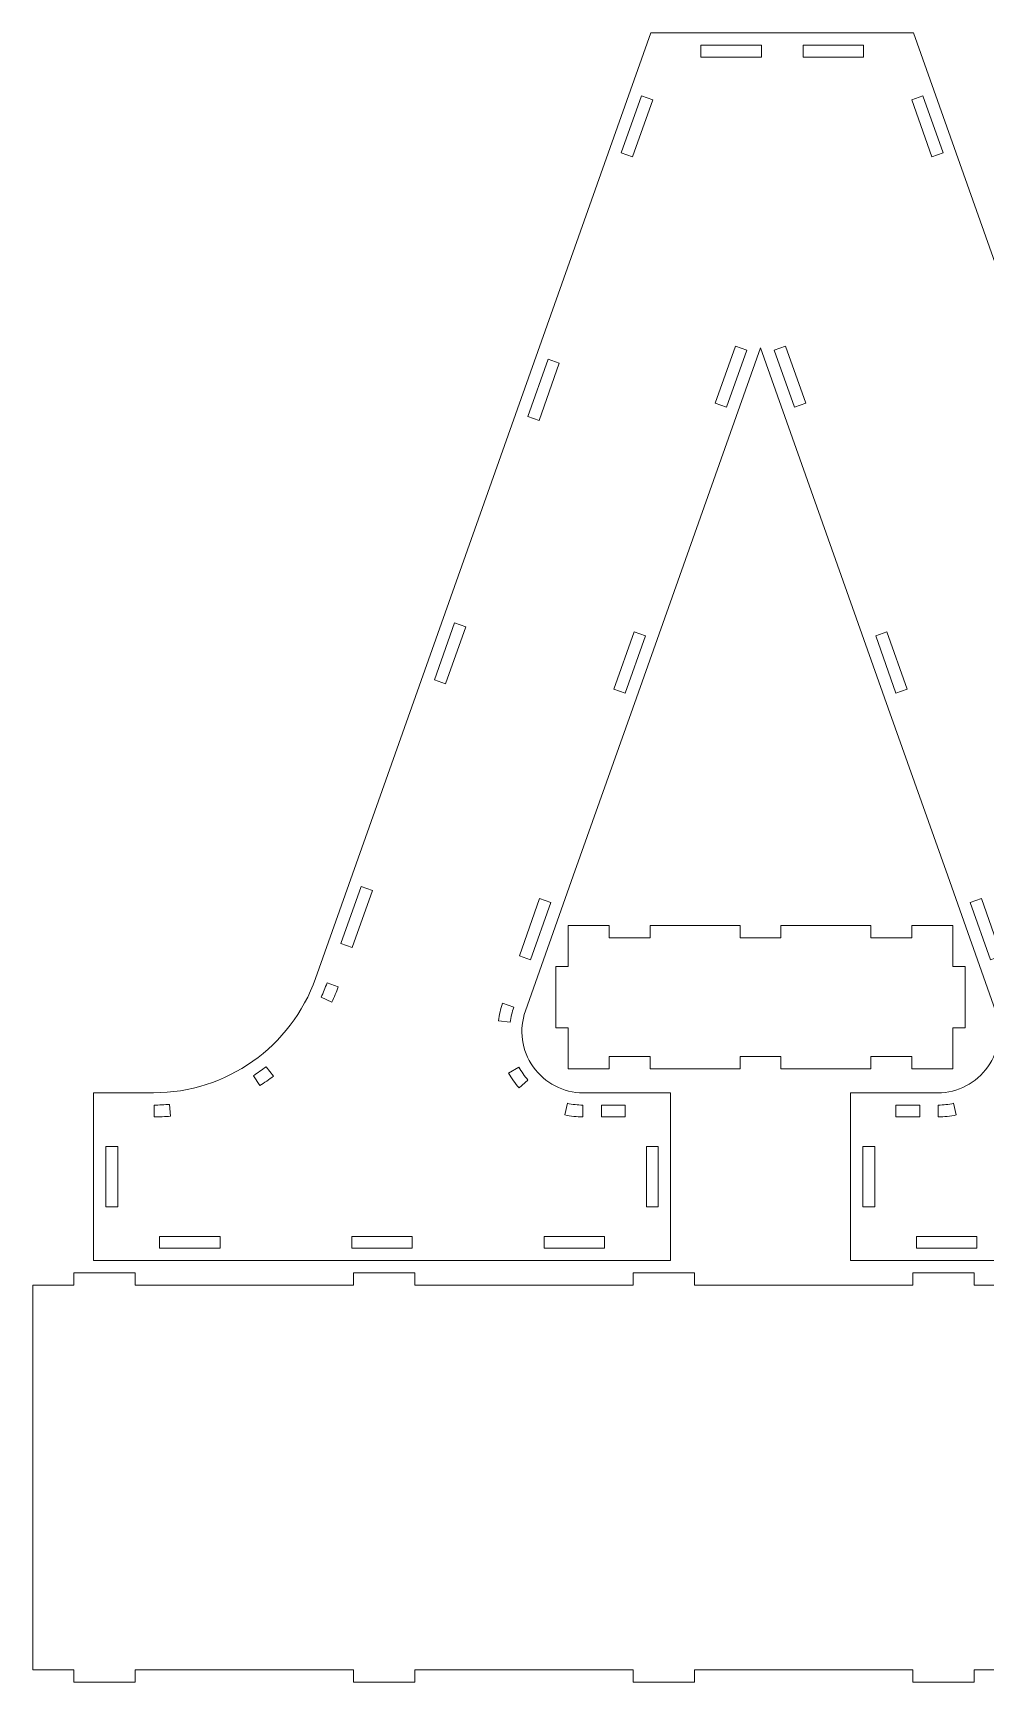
# Model space of a CAD drawing. Header units: millimetres. Extents: x -424 to 424, y -517 to 517.
# Drawn here: x -423.7 to -191, y -516.9 to -113.9 of the extents above; entities that cross this region are included whole.
import ezdxf

# ---------------------------------------------------------------- set-up
doc = ezdxf.new("R2010")
doc.units = ezdxf.units.MM
doc.header["$MEASUREMENT"] = 0
doc.layers.add('Camada 1', color=7, linetype='Continuous')

msp = doc.modelspace()

# ---------------------------------------------------------------- linework, layer by layer
at = {"layer": 'Camada 1', "color": 250, "lineweight": 20}
for points, knots in [([(-214.6671, -278.8901), (-214.6671, -278.8901), (-200.1273, -319.8901), (-200.1273, -319.8901), (-200.1273, -319.8901), (-200.1273, -319.8901), (-188.4292, -352.8766), (-188.4292, -352.8766), (-188.4292, -352.8766), (-186.8077, -357.4487), (-187.5161, -362.5823), (-190.315, -366.5445), (-190.315, -366.5445), (-193.126, -370.5238), (-197.6945, -372.8901), (-202.5666, -372.8901), (-202.5666, -372.8901), (-202.5666, -372.8901), (-223.8832, -372.8901), (-223.8832, -372.8901), (-223.8832, -372.8901), (-223.8832, -372.8901), (-223.8832, -413.8901), (-223.8832, -413.8901), (-223.8832, -413.8901), (-223.8832, -413.8901), (-72.273, -413.8901), (-72.273, -413.8901), (-72.273, -413.8901), (-72.273, -413.8901), (-72.273, -372.8901), (-72.273, -372.8901), (-72.273, -372.8901), (-72.273, -372.8901), (-86.9413, -372.8901), (-86.9413, -372.8901), (-86.9413, -372.8901), (-104.7256, -372.8901), (-120.5817, -361.6895), (-126.5258, -344.928), (-126.5258, -344.928), (-126.5258, -344.928), (-208.4589, -113.8901), (-208.4589, -113.8901), (-208.4589, -113.8901), (-208.4589, -113.8901), (-272.6973, -113.8901), (-272.6973, -113.8901), (-272.6973, -113.8901), (-272.6973, -113.8901), (-354.6304, -344.928), (-354.6304, -344.928), (-354.6304, -344.928), (-360.5745, -361.6895), (-376.4306, -372.8901), (-394.2149, -372.8901), (-394.2149, -372.8901), (-394.2149, -372.8901), (-408.8832, -372.8901), (-408.8832, -372.8901), (-408.8832, -372.8901), (-408.8832, -372.8901), (-408.8832, -413.8901), (-408.8832, -413.8901), (-408.8832, -413.8901), (-408.8832, -413.8901), (-267.8832, -413.8901), (-267.8832, -413.8901), (-267.8832, -413.8901), (-267.8832, -413.8901), (-267.8832, -372.8901), (-267.8832, -372.8901), (-267.8832, -372.8901), (-267.8832, -372.8901), (-289.1998, -372.8901), (-289.1998, -372.8901), (-289.1998, -372.8901), (-294.0718, -372.8901), (-298.6404, -370.5239), (-301.4514, -366.5445), (-301.4514, -366.5445), (-304.2503, -362.5823), (-304.9585, -357.4487), (-303.3371, -352.8766), (-303.3371, -352.8766), (-303.3371, -352.8766), (-291.6391, -319.8901), (-291.6391, -319.8901), (-291.6391, -319.8901), (-291.6391, -319.8901), (-277.0993, -278.8901), (-277.0993, -278.8901), (-277.0993, -278.8901), (-277.0993, -278.8901), (-245.8832, -190.8658), (-245.8832, -190.8658), (-245.8832, -190.8658), (-245.8832, -190.8658), (-214.6671, -278.8901), (-214.6671, -278.8901)], [0, 0, 0, 0, 0.03846154, 0.03846154, 0.03846154, 0.03846154, 0.07692308, 0.07692308, 0.07692308, 0.07692308, 0.11538462, 0.11538462, 0.11538462, 0.11538462, 0.15384615, 0.15384615, 0.15384615, 0.15384615, 0.19230769, 0.19230769, 0.19230769, 0.19230769, 0.23076923, 0.23076923, 0.23076923, 0.23076923, 0.26923077, 0.26923077, 0.26923077, 0.26923077, 0.30769231, 0.30769231, 0.30769231, 0.30769231, 0.34615385, 0.34615385, 0.34615385, 0.34615385, 0.38461538, 0.38461538, 0.38461538, 0.38461538, 0.42307692, 0.42307692, 0.42307692, 0.42307692, 0.46153846, 0.46153846, 0.46153846, 0.46153846, 0.5, 0.5, 0.5, 0.5, 0.53846154, 0.53846154, 0.53846154, 0.53846154, 0.57692308, 0.57692308, 0.57692308, 0.57692308, 0.61538462, 0.61538462, 0.61538462, 0.61538462, 0.65384615, 0.65384615, 0.65384615, 0.65384615, 0.69230769, 0.69230769, 0.69230769, 0.69230769, 0.73076923, 0.73076923, 0.73076923, 0.73076923, 0.76923077, 0.76923077, 0.76923077, 0.76923077, 0.80769231, 0.80769231, 0.80769231, 0.80769231, 0.84615385, 0.84615385, 0.84615385, 0.84615385, 0.88461538, 0.88461538, 0.88461538, 0.88461538, 0.92307692, 0.92307692, 0.92307692, 0.92307692, 1, 1, 1, 1]), ([(-245.6781, -119.7901), (-245.6781, -119.7901), (-260.4781, -119.7901), (-260.4781, -119.7901), (-260.4781, -119.7901), (-260.4781, -119.7901), (-260.4781, -116.8901), (-260.4781, -116.8901), (-260.4781, -116.8901), (-260.4781, -116.8901), (-245.6781, -116.8901), (-245.6781, -116.8901), (-245.6781, -116.8901), (-245.6781, -116.8901), (-245.6781, -119.7901), (-245.6781, -119.7901)], [0, 0, 0, 0, 0.2, 0.2, 0.2, 0.2, 0.4, 0.4, 0.4, 0.4, 0.6, 0.6, 0.6, 0.6, 1, 1, 1, 1]), ([(-220.6781, -119.7901), (-220.6781, -119.7901), (-235.4781, -119.7901), (-235.4781, -119.7901), (-235.4781, -119.7901), (-235.4781, -119.7901), (-235.4781, -116.8901), (-235.4781, -116.8901), (-235.4781, -116.8901), (-235.4781, -116.8901), (-220.6781, -116.8901), (-220.6781, -116.8901), (-220.6781, -116.8901), (-220.6781, -116.8901), (-220.6781, -119.7901), (-220.6781, -119.7901)], [0, 0, 0, 0, 0.2, 0.2, 0.2, 0.2, 0.4, 0.4, 0.4, 0.4, 0.6, 0.6, 0.6, 0.6, 1, 1, 1, 1]), ([(-272.2234, -130.206), (-272.2234, -130.206), (-277.17, -144.1548), (-277.17, -144.1548), (-277.17, -144.1548), (-277.17, -144.1548), (-279.9033, -143.1855), (-279.9033, -143.1855), (-279.9033, -143.1855), (-279.9033, -143.1855), (-274.9566, -129.2367), (-274.9566, -129.2367), (-274.9566, -129.2367), (-274.9566, -129.2367), (-272.2234, -130.206), (-272.2234, -130.206)], [0, 0, 0, 0, 0.2, 0.2, 0.2, 0.2, 0.4, 0.4, 0.4, 0.4, 0.6, 0.6, 0.6, 0.6, 1, 1, 1, 1]), ([(-203.9862, -144.1548), (-203.9862, -144.1548), (-208.9328, -130.206), (-208.9328, -130.206), (-208.9328, -130.206), (-208.9328, -130.206), (-206.1996, -129.2367), (-206.1996, -129.2367), (-206.1996, -129.2367), (-206.1996, -129.2367), (-201.2529, -143.1855), (-201.2529, -143.1855), (-201.2529, -143.1855), (-201.2529, -143.1855), (-203.9862, -144.1548), (-203.9862, -144.1548)], [0, 0, 0, 0, 0.2, 0.2, 0.2, 0.2, 0.4, 0.4, 0.4, 0.4, 0.6, 0.6, 0.6, 0.6, 1, 1, 1, 1]), ([(-249.259, -191.4093), (-249.259, -191.4093), (-254.2057, -205.3581), (-254.2057, -205.3581), (-254.2057, -205.3581), (-254.2057, -205.3581), (-256.9389, -204.3888), (-256.9389, -204.3888), (-256.9389, -204.3888), (-256.9389, -204.3888), (-251.9922, -190.44), (-251.9922, -190.44), (-251.9922, -190.44), (-251.9922, -190.44), (-249.259, -191.4093), (-249.259, -191.4093)], [0, 0, 0, 0, 0.2, 0.2, 0.2, 0.2, 0.4, 0.4, 0.4, 0.4, 0.6, 0.6, 0.6, 0.6, 1, 1, 1, 1]), ([(-239.7742, -190.44), (-239.7742, -190.44), (-234.8275, -204.3888), (-234.8275, -204.3888), (-234.8275, -204.3888), (-234.8275, -204.3888), (-237.5607, -205.3581), (-237.5607, -205.3581), (-237.5607, -205.3581), (-237.5607, -205.3581), (-242.5074, -191.4093), (-242.5074, -191.4093), (-242.5074, -191.4093), (-242.5074, -191.4093), (-239.7742, -190.44), (-239.7742, -190.44)], [0, 0, 0, 0, 0.2, 0.2, 0.2, 0.2, 0.4, 0.4, 0.4, 0.4, 0.6, 0.6, 0.6, 0.6, 1, 1, 1, 1]), ([(-300.0113, -208.5635), (-300.0113, -208.5635), (-302.7446, -207.5942), (-302.7446, -207.5942), (-302.7446, -207.5942), (-302.7446, -207.5942), (-297.7978, -193.6453), (-297.7978, -193.6453), (-297.7978, -193.6453), (-297.7978, -193.6453), (-295.0647, -194.6146), (-295.0647, -194.6146), (-295.0647, -194.6146), (-295.0647, -194.6146), (-300.0113, -208.5635), (-300.0113, -208.5635)], [0, 0, 0, 0, 0.2, 0.2, 0.2, 0.2, 0.4, 0.4, 0.4, 0.4, 0.6, 0.6, 0.6, 0.6, 1, 1, 1, 1]), ([(-317.906, -259.0233), (-317.906, -259.0233), (-322.8526, -272.9721), (-322.8526, -272.9721), (-322.8526, -272.9721), (-322.8526, -272.9721), (-325.5858, -272.0028), (-325.5858, -272.0028), (-325.5858, -272.0028), (-325.5858, -272.0028), (-320.6391, -258.054), (-320.6391, -258.054), (-320.6391, -258.054), (-320.6391, -258.054), (-317.906, -259.0233), (-317.906, -259.0233)], [0, 0, 0, 0, 0.2, 0.2, 0.2, 0.2, 0.4, 0.4, 0.4, 0.4, 0.6, 0.6, 0.6, 0.6, 1, 1, 1, 1]), ([(-276.7597, -260.2803), (-276.7597, -260.2803), (-274.0265, -261.2496), (-274.0265, -261.2496), (-274.0265, -261.2496), (-274.0265, -261.2496), (-278.9732, -275.1984), (-278.9732, -275.1984), (-278.9732, -275.1984), (-278.9732, -275.1984), (-281.7064, -274.2292), (-281.7064, -274.2292), (-281.7064, -274.2292), (-281.7064, -274.2292), (-276.7597, -260.2803), (-276.7597, -260.2803)], [0, 0, 0, 0, 0.2, 0.2, 0.2, 0.2, 0.4, 0.4, 0.4, 0.4, 0.6, 0.6, 0.6, 0.6, 1, 1, 1, 1]), ([(-210.06, -274.2292), (-210.06, -274.2292), (-212.7932, -275.1984), (-212.7932, -275.1984), (-212.7932, -275.1984), (-212.7932, -275.1984), (-217.7399, -261.2496), (-217.7399, -261.2496), (-217.7399, -261.2496), (-217.7399, -261.2496), (-215.0067, -260.2803), (-215.0067, -260.2803), (-215.0067, -260.2803), (-215.0067, -260.2803), (-210.06, -274.2292), (-210.06, -274.2292)], [0, 0, 0, 0, 0.2, 0.2, 0.2, 0.2, 0.4, 0.4, 0.4, 0.4, 0.6, 0.6, 0.6, 0.6, 1, 1, 1, 1]), ([(-340.7472, -323.432), (-340.7472, -323.432), (-345.6939, -337.3808), (-345.6939, -337.3808), (-345.6939, -337.3808), (-345.6939, -337.3808), (-348.4271, -336.4115), (-348.4271, -336.4115), (-348.4271, -336.4115), (-348.4271, -336.4115), (-343.4804, -322.4627), (-343.4804, -322.4627), (-343.4804, -322.4627), (-343.4804, -322.4627), (-340.7472, -323.432), (-340.7472, -323.432)], [0, 0, 0, 0, 0.2, 0.2, 0.2, 0.2, 0.4, 0.4, 0.4, 0.4, 0.6, 0.6, 0.6, 0.6, 1, 1, 1, 1]), ([(-297.1341, -326.4093), (-297.1341, -326.4093), (-302.0807, -340.3581), (-302.0807, -340.3581), (-302.0807, -340.3581), (-302.0807, -340.3581), (-304.814, -339.3888), (-304.814, -339.3888), (-304.814, -339.3888), (-304.814, -339.3888), (-299.8673, -325.44), (-299.8673, -325.44), (-299.8673, -325.44), (-299.8673, -325.44), (-297.1341, -326.4093), (-297.1341, -326.4093)], [0, 0, 0, 0, 0.2, 0.2, 0.2, 0.2, 0.4, 0.4, 0.4, 0.4, 0.6, 0.6, 0.6, 0.6, 1, 1, 1, 1]), ([(-191.8991, -325.44), (-191.8991, -325.44), (-186.9524, -339.3888), (-186.9524, -339.3888), (-186.9524, -339.3888), (-186.9524, -339.3888), (-189.6856, -340.3581), (-189.6856, -340.3581), (-189.6856, -340.3581), (-189.6856, -340.3581), (-194.6323, -326.4093), (-194.6323, -326.4093), (-194.6323, -326.4093), (-194.6323, -326.4093), (-191.8991, -325.44), (-191.8991, -325.44)], [0, 0, 0, 0, 0.2, 0.2, 0.2, 0.2, 0.4, 0.4, 0.4, 0.4, 0.6, 0.6, 0.6, 0.6, 1, 1, 1, 1]), ([(-198.89, -367.0067), (-198.89, -367.0067), (-198.89, -357.0067), (-198.89, -357.0067), (-198.89, -357.0067), (-198.89, -357.0067), (-195.89, -357.0067), (-195.89, -357.0067), (-195.89, -357.0067), (-195.89, -357.0067), (-195.89, -342.0067), (-195.89, -342.0067), (-195.89, -342.0067), (-195.89, -342.0067), (-198.89, -342.0067), (-198.89, -342.0067), (-198.89, -342.0067), (-198.89, -342.0067), (-198.89, -332.0067), (-198.89, -332.0067), (-198.89, -332.0067), (-198.89, -332.0067), (-208.89, -332.0067), (-208.89, -332.0067), (-208.89, -332.0067), (-208.89, -332.0067), (-208.89, -335.0067), (-208.89, -335.0067), (-208.89, -335.0067), (-208.89, -335.0067), (-218.89, -335.0067), (-218.89, -335.0067), (-218.89, -335.0067), (-218.89, -335.0067), (-218.89, -332.0067), (-218.89, -332.0067), (-218.89, -332.0067), (-218.89, -332.0067), (-240.89, -332.0067), (-240.89, -332.0067), (-240.89, -332.0067), (-240.89, -332.0067), (-240.89, -335.0067), (-240.89, -335.0067), (-240.89, -335.0067), (-240.89, -335.0067), (-250.89, -335.0067), (-250.89, -335.0067), (-250.89, -335.0067), (-250.89, -335.0067), (-250.89, -332.0067), (-250.89, -332.0067), (-250.89, -332.0067), (-250.89, -332.0067), (-272.89, -332.0067), (-272.89, -332.0067), (-272.89, -332.0067), (-272.89, -332.0067), (-272.89, -335.0067), (-272.89, -335.0067), (-272.89, -335.0067), (-272.89, -335.0067), (-282.89, -335.0067), (-282.89, -335.0067), (-282.89, -335.0067), (-282.89, -335.0067), (-282.89, -332.0067), (-282.89, -332.0067), (-282.89, -332.0067), (-282.89, -332.0067), (-292.89, -332.0067), (-292.89, -332.0067), (-292.89, -332.0067), (-292.89, -332.0067), (-292.89, -342.0067), (-292.89, -342.0067), (-292.89, -342.0067), (-292.89, -342.0067), (-295.89, -342.0067), (-295.89, -342.0067), (-295.89, -342.0067), (-295.89, -342.0067), (-295.89, -357.0067), (-295.89, -357.0067), (-295.89, -357.0067), (-295.89, -357.0067), (-292.89, -357.0067), (-292.89, -357.0067), (-292.89, -357.0067), (-292.89, -357.0067), (-292.89, -367.0067), (-292.89, -367.0067), (-292.89, -367.0067), (-292.89, -367.0067), (-282.89, -367.0067), (-282.89, -367.0067), (-282.89, -367.0067), (-282.89, -367.0067), (-282.89, -364.0067), (-282.89, -364.0067), (-282.89, -364.0067), (-282.89, -364.0067), (-272.89, -364.0067), (-272.89, -364.0067), (-272.89, -364.0067), (-272.89, -364.0067), (-272.89, -367.0067), (-272.89, -367.0067), (-272.89, -367.0067), (-272.89, -367.0067), (-250.89, -367.0067), (-250.89, -367.0067), (-250.89, -367.0067), (-250.89, -367.0067), (-250.89, -364.0067), (-250.89, -364.0067), (-250.89, -364.0067), (-250.89, -364.0067), (-240.89, -364.0067), (-240.89, -364.0067), (-240.89, -364.0067), (-240.89, -364.0067), (-240.89, -367.0067), (-240.89, -367.0067), (-240.89, -367.0067), (-240.89, -367.0067), (-218.89, -367.0067), (-218.89, -367.0067), (-218.89, -367.0067), (-218.89, -367.0067), (-218.89, -364.0067), (-218.89, -364.0067), (-218.89, -364.0067), (-218.89, -364.0067), (-208.89, -364.0067), (-208.89, -364.0067), (-208.89, -364.0067), (-208.89, -364.0067), (-208.89, -367.0067), (-208.89, -367.0067), (-208.89, -367.0067), (-208.89, -367.0067), (-198.89, -367.0067), (-198.89, -367.0067)], [0, 0, 0, 0, 0.02702703, 0.02702703, 0.02702703, 0.02702703, 0.05405405, 0.05405405, 0.05405405, 0.05405405, 0.08108108, 0.08108108, 0.08108108, 0.08108108, 0.10810811, 0.10810811, 0.10810811, 0.10810811, 0.13513514, 0.13513514, 0.13513514, 0.13513514, 0.16216216, 0.16216216, 0.16216216, 0.16216216, 0.18918919, 0.18918919, 0.18918919, 0.18918919, 0.21621622, 0.21621622, 0.21621622, 0.21621622, 0.24324324, 0.24324324, 0.24324324, 0.24324324, 0.27027027, 0.27027027, 0.27027027, 0.27027027, 0.2972973, 0.2972973, 0.2972973, 0.2972973, 0.32432432, 0.32432432, 0.32432432, 0.32432432, 0.35135135, 0.35135135, 0.35135135, 0.35135135, 0.37837838, 0.37837838, 0.37837838, 0.37837838, 0.40540541, 0.40540541, 0.40540541, 0.40540541, 0.43243243, 0.43243243, 0.43243243, 0.43243243, 0.45945946, 0.45945946, 0.45945946, 0.45945946, 0.48648649, 0.48648649, 0.48648649, 0.48648649, 0.51351351, 0.51351351, 0.51351351, 0.51351351, 0.54054054, 0.54054054, 0.54054054, 0.54054054, 0.56756757, 0.56756757, 0.56756757, 0.56756757, 0.59459459, 0.59459459, 0.59459459, 0.59459459, 0.62162162, 0.62162162, 0.62162162, 0.62162162, 0.64864865, 0.64864865, 0.64864865, 0.64864865, 0.67567568, 0.67567568, 0.67567568, 0.67567568, 0.7027027, 0.7027027, 0.7027027, 0.7027027, 0.72972973, 0.72972973, 0.72972973, 0.72972973, 0.75675676, 0.75675676, 0.75675676, 0.75675676, 0.78378378, 0.78378378, 0.78378378, 0.78378378, 0.81081081, 0.81081081, 0.81081081, 0.81081081, 0.83783784, 0.83783784, 0.83783784, 0.83783784, 0.86486486, 0.86486486, 0.86486486, 0.86486486, 0.89189189, 0.89189189, 0.89189189, 0.89189189, 0.91891892, 0.91891892, 0.91891892, 0.91891892, 0.94594595, 0.94594595, 0.94594595, 0.94594595, 1, 1, 1, 1]), ([(-349.1032, -346.9942), (-349.5581, -348.2685), (-350.067, -349.5235), (-350.6281, -350.7547), (-350.6281, -350.7547), (-350.6281, -350.7547), (-353.2655, -349.546), (-353.2655, -349.546), (-353.2655, -349.546), (-352.7438, -348.4), (-352.2663, -347.226), (-351.8372, -346.0246), (-351.8372, -346.0246), (-351.8372, -346.0246), (-349.1032, -346.9942), (-349.1032, -346.9942)], [0, 0, 0, 0, 0.2, 0.2, 0.2, 0.2, 0.4, 0.4, 0.4, 0.4, 0.6, 0.6, 0.6, 0.6, 1, 1, 1, 1]), ([(-308.931, -350.999), (-308.931, -350.999), (-306.1973, -351.9684), (-306.1973, -351.9684), (-306.1973, -351.9684), (-306.6196, -353.1804), (-306.9069, -354.4211), (-307.0621, -355.6698), (-307.0621, -355.6698), (-307.0621, -355.6698), (-309.9422, -355.328), (-309.9422, -355.328), (-309.9422, -355.328), (-309.76, -353.8539), (-309.4208, -352.4012), (-308.931, -350.999)], [0, 0, 0, 0, 0.2, 0.2, 0.2, 0.2, 0.4, 0.4, 0.4, 0.4, 0.6, 0.6, 0.6, 0.6, 1, 1, 1, 1]), ([(-366.7238, -366.5147), (-366.7238, -366.5147), (-364.9462, -368.8078), (-364.9462, -368.8078), (-364.9462, -368.8078), (-366.0173, -369.6345), (-367.1233, -370.4159), (-368.2606, -371.149), (-368.2606, -371.149), (-368.2606, -371.149), (-369.8275, -368.7072), (-369.8275, -368.7072), (-369.8275, -368.7072), (-368.7626, -368.0204), (-367.7272, -367.2888), (-366.7238, -366.5147)], [0, 0, 0, 0, 0.2, 0.2, 0.2, 0.2, 0.4, 0.4, 0.4, 0.4, 0.6, 0.6, 0.6, 0.6, 1, 1, 1, 1]), ([(-307.456, -368.0646), (-307.456, -368.0646), (-304.9162, -366.665), (-304.9162, -366.665), (-304.9162, -366.665), (-304.6085, -367.2161), (-304.2702, -367.7538), (-303.9017, -368.2754), (-303.9017, -368.2754), (-303.5333, -368.797), (-303.1396, -369.2955), (-302.7231, -369.7697), (-302.7231, -369.7697), (-302.7231, -369.7697), (-304.8911, -371.6957), (-304.8911, -371.6957), (-304.8911, -371.6957), (-305.8722, -370.5805), (-306.7329, -369.362), (-307.456, -368.0646)], [0, 0, 0, 0, 0.16666667, 0.16666667, 0.16666667, 0.16666667, 0.33333333, 0.33333333, 0.33333333, 0.33333333, 0.5, 0.5, 0.5, 0.5, 0.66666667, 0.66666667, 0.66666667, 0.66666667, 1, 1, 1, 1]), ([(-394.1149, -375.8891), (-392.8392, -375.8863), (-391.5731, -375.8285), (-390.3186, -375.7199), (-390.3186, -375.7199), (-390.3186, -375.7199), (-390.061, -378.6097), (-390.061, -378.6097), (-390.061, -378.6097), (-391.409, -378.727), (-392.7618, -378.7872), (-394.1149, -378.79), (-394.1149, -378.79), (-394.1149, -378.79), (-394.1149, -375.8891), (-394.1149, -375.8891)], [0, 0, 0, 0, 0.2, 0.2, 0.2, 0.2, 0.4, 0.4, 0.4, 0.4, 0.6, 0.6, 0.6, 0.6, 1, 1, 1, 1]), ([(-293.0774, -375.4672), (-291.8485, -375.7383), (-290.5833, -375.8822), (-289.2998, -375.8893), (-289.2998, -375.8893), (-289.2998, -375.8893), (-289.2998, -378.7899), (-289.2998, -378.7899), (-289.2998, -378.7899), (-290.7851, -378.7827), (-292.2677, -378.617), (-293.7179, -378.2959), (-293.7179, -378.2959), (-293.7179, -378.2959), (-293.0774, -375.4672), (-293.0774, -375.4672)], [0, 0, 0, 0, 0.2, 0.2, 0.2, 0.2, 0.4, 0.4, 0.4, 0.4, 0.6, 0.6, 0.6, 0.6, 1, 1, 1, 1]), ([(-284.7832, -375.8901), (-284.7832, -375.8901), (-278.9832, -375.8901), (-278.9832, -375.8901), (-278.9832, -375.8901), (-278.9832, -375.8901), (-278.9832, -378.7901), (-278.9832, -378.7901), (-278.9832, -378.7901), (-278.9832, -378.7901), (-284.7832, -378.7901), (-284.7832, -378.7901), (-284.7832, -378.7901), (-284.7832, -378.7901), (-284.7832, -375.8901), (-284.7832, -375.8901)], [0, 0, 0, 0, 0.2, 0.2, 0.2, 0.2, 0.4, 0.4, 0.4, 0.4, 0.6, 0.6, 0.6, 0.6, 1, 1, 1, 1]), ([(-212.7832, -375.8901), (-212.7832, -375.8901), (-206.9832, -375.8901), (-206.9832, -375.8901), (-206.9832, -375.8901), (-206.9832, -375.8901), (-206.9832, -378.7901), (-206.9832, -378.7901), (-206.9832, -378.7901), (-206.9832, -378.7901), (-212.7832, -378.7901), (-212.7832, -378.7901), (-212.7832, -378.7901), (-212.7832, -378.7901), (-212.7832, -375.8901), (-212.7832, -375.8901)], [0, 0, 0, 0, 0.2, 0.2, 0.2, 0.2, 0.4, 0.4, 0.4, 0.4, 0.6, 0.6, 0.6, 0.6, 1, 1, 1, 1]), ([(-202.4666, -375.8893), (-201.1831, -375.8822), (-199.9178, -375.7383), (-198.689, -375.4672), (-198.689, -375.4672), (-198.689, -375.4672), (-198.0485, -378.2959), (-198.0485, -378.2959), (-198.0485, -378.2959), (-199.4987, -378.617), (-200.9813, -378.7827), (-202.4666, -378.7899), (-202.4666, -378.7899), (-202.4666, -378.7899), (-202.4666, -375.8893), (-202.4666, -375.8893)], [0, 0, 0, 0, 0.2, 0.2, 0.2, 0.2, 0.4, 0.4, 0.4, 0.4, 0.6, 0.6, 0.6, 0.6, 1, 1, 1, 1]), ([(-402.9832, -385.9901), (-402.9832, -385.9901), (-402.9832, -400.7901), (-402.9832, -400.7901), (-402.9832, -400.7901), (-402.9832, -400.7901), (-405.8832, -400.7901), (-405.8832, -400.7901), (-405.8832, -400.7901), (-405.8832, -400.7901), (-405.8832, -385.9901), (-405.8832, -385.9901), (-405.8832, -385.9901), (-405.8832, -385.9901), (-402.9832, -385.9901), (-402.9832, -385.9901)], [0, 0, 0, 0, 0.2, 0.2, 0.2, 0.2, 0.4, 0.4, 0.4, 0.4, 0.6, 0.6, 0.6, 0.6, 1, 1, 1, 1]), ([(-273.7832, -385.9901), (-273.7832, -385.9901), (-270.8832, -385.9901), (-270.8832, -385.9901), (-270.8832, -385.9901), (-270.8832, -385.9901), (-270.8832, -400.7901), (-270.8832, -400.7901), (-270.8832, -400.7901), (-270.8832, -400.7901), (-273.7832, -400.7901), (-273.7832, -400.7901), (-273.7832, -400.7901), (-273.7832, -400.7901), (-273.7832, -385.9901), (-273.7832, -385.9901)], [0, 0, 0, 0, 0.2, 0.2, 0.2, 0.2, 0.4, 0.4, 0.4, 0.4, 0.6, 0.6, 0.6, 0.6, 1, 1, 1, 1]), ([(-217.9832, -385.9901), (-217.9832, -385.9901), (-217.9832, -400.7901), (-217.9832, -400.7901), (-217.9832, -400.7901), (-217.9832, -400.7901), (-220.8832, -400.7901), (-220.8832, -400.7901), (-220.8832, -400.7901), (-220.8832, -400.7901), (-220.8832, -385.9901), (-220.8832, -385.9901), (-220.8832, -385.9901), (-220.8832, -385.9901), (-217.9832, -385.9901), (-217.9832, -385.9901)], [0, 0, 0, 0, 0.2, 0.2, 0.2, 0.2, 0.4, 0.4, 0.4, 0.4, 0.6, 0.6, 0.6, 0.6, 1, 1, 1, 1]), ([(-377.9832, -407.9901), (-377.9832, -407.9901), (-377.9832, -410.8901), (-377.9832, -410.8901), (-377.9832, -410.8901), (-377.9832, -410.8901), (-392.7832, -410.8901), (-392.7832, -410.8901), (-392.7832, -410.8901), (-392.7832, -410.8901), (-392.7832, -407.9901), (-392.7832, -407.9901), (-392.7832, -407.9901), (-392.7832, -407.9901), (-377.9832, -407.9901), (-377.9832, -407.9901)], [0, 0, 0, 0, 0.2, 0.2, 0.2, 0.2, 0.4, 0.4, 0.4, 0.4, 0.6, 0.6, 0.6, 0.6, 1, 1, 1, 1]), ([(-330.9832, -407.9901), (-330.9832, -407.9901), (-330.9832, -410.8901), (-330.9832, -410.8901), (-330.9832, -410.8901), (-330.9832, -410.8901), (-345.7832, -410.8901), (-345.7832, -410.8901), (-345.7832, -410.8901), (-345.7832, -410.8901), (-345.7832, -407.9901), (-345.7832, -407.9901), (-345.7832, -407.9901), (-345.7832, -407.9901), (-330.9832, -407.9901), (-330.9832, -407.9901)], [0, 0, 0, 0, 0.2, 0.2, 0.2, 0.2, 0.4, 0.4, 0.4, 0.4, 0.6, 0.6, 0.6, 0.6, 1, 1, 1, 1]), ([(-283.9832, -407.9901), (-283.9832, -407.9901), (-283.9832, -410.8901), (-283.9832, -410.8901), (-283.9832, -410.8901), (-283.9832, -410.8901), (-298.7832, -410.8901), (-298.7832, -410.8901), (-298.7832, -410.8901), (-298.7832, -410.8901), (-298.7832, -407.9901), (-298.7832, -407.9901), (-298.7832, -407.9901), (-298.7832, -407.9901), (-283.9832, -407.9901), (-283.9832, -407.9901)], [0, 0, 0, 0, 0.2, 0.2, 0.2, 0.2, 0.4, 0.4, 0.4, 0.4, 0.6, 0.6, 0.6, 0.6, 1, 1, 1, 1]), ([(-192.9832, -407.9901), (-192.9832, -407.9901), (-192.9832, -410.8901), (-192.9832, -410.8901), (-192.9832, -410.8901), (-192.9832, -410.8901), (-207.7832, -410.8901), (-207.7832, -410.8901), (-207.7832, -410.8901), (-207.7832, -410.8901), (-207.7832, -407.9901), (-207.7832, -407.9901), (-207.7832, -407.9901), (-207.7832, -407.9901), (-192.9832, -407.9901), (-192.9832, -407.9901)], [0, 0, 0, 0, 0.2, 0.2, 0.2, 0.2, 0.4, 0.4, 0.4, 0.4, 0.6, 0.6, 0.6, 0.6, 1, 1, 1, 1]), ([(-119.602, -493.8901), (-119.602, -493.8901), (-119.602, -471.8901), (-119.602, -471.8901), (-119.602, -471.8901), (-119.602, -471.8901), (-116.602, -471.8901), (-116.602, -471.8901), (-116.602, -471.8901), (-116.602, -471.8901), (-116.602, -461.8901), (-116.602, -461.8901), (-116.602, -461.8901), (-116.602, -461.8901), (-119.602, -461.8901), (-119.602, -461.8901), (-119.602, -461.8901), (-119.602, -461.8901), (-119.602, -439.8901), (-119.602, -439.8901), (-119.602, -439.8901), (-119.602, -439.8901), (-116.602, -439.8901), (-116.602, -439.8901), (-116.602, -439.8901), (-116.602, -439.8901), (-116.602, -429.8901), (-116.602, -429.8901), (-116.602, -429.8901), (-116.602, -429.8901), (-119.602, -429.8901), (-119.602, -429.8901), (-119.602, -429.8901), (-119.602, -429.8901), (-119.602, -419.8901), (-119.602, -419.8901), (-119.602, -419.8901), (-119.602, -419.8901), (-128.2702, -419.8901), (-128.2702, -419.8901), (-128.2702, -419.8901), (-128.2702, -419.8901), (-128.2702, -416.8901), (-128.2702, -416.8901), (-128.2702, -416.8901), (-128.2702, -416.8901), (-132.276, -416.8901), (-132.276, -416.8901), (-132.276, -416.8901), (-132.276, -416.8901), (-132.276, -419.8901), (-132.276, -419.8901), (-132.276, -419.8901), (-132.276, -419.8901), (-153.9732, -419.8901), (-153.9732, -419.8901), (-153.9732, -419.8901), (-153.9732, -419.8901), (-153.9732, -416.8901), (-153.9732, -416.8901), (-153.9732, -416.8901), (-153.9732, -416.8901), (-157.9789, -416.8901), (-157.9789, -416.8901), (-157.9789, -416.8901), (-157.9789, -416.8901), (-157.9789, -419.8901), (-157.9789, -419.8901), (-157.9789, -419.8901), (-157.9789, -419.8901), (-179.6761, -419.8901), (-179.6761, -419.8901), (-179.6761, -419.8901), (-179.6761, -419.8901), (-179.6761, -416.8901), (-179.6761, -416.8901), (-179.6761, -416.8901), (-179.6761, -416.8901), (-183.6818, -416.8901), (-183.6818, -416.8901), (-183.6818, -416.8901), (-183.6818, -416.8901), (-183.6818, -419.8901), (-183.6818, -419.8901), (-183.6818, -419.8901), (-183.6818, -419.8901), (-193.6818, -419.8901), (-193.6818, -419.8901), (-193.6818, -419.8901), (-193.6818, -419.8901), (-193.6818, -416.8901), (-193.6818, -416.8901), (-193.6818, -416.8901), (-193.6818, -416.8901), (-208.6818, -416.8901), (-208.6818, -416.8901), (-208.6818, -416.8901), (-208.6818, -416.8901), (-208.6818, -419.8901), (-208.6818, -419.8901), (-208.6818, -419.8901), (-208.6818, -419.8901), (-262.0207, -419.8901), (-262.0207, -419.8901), (-262.0207, -419.8901), (-262.0207, -419.8901), (-262.0207, -416.8901), (-262.0207, -416.8901), (-262.0207, -416.8901), (-262.0207, -416.8901), (-277.0207, -416.8901), (-277.0207, -416.8901), (-277.0207, -416.8901), (-277.0207, -416.8901), (-277.0207, -419.8901), (-277.0207, -419.8901), (-277.0207, -419.8901), (-277.0207, -419.8901), (-330.3596, -419.8901), (-330.3596, -419.8901), (-330.3596, -419.8901), (-330.3596, -419.8901), (-330.3596, -416.8901), (-330.3596, -416.8901), (-330.3596, -416.8901), (-330.3596, -416.8901), (-345.3596, -416.8901), (-345.3596, -416.8901), (-345.3596, -416.8901), (-345.3596, -416.8901), (-345.3596, -419.8901), (-345.3596, -419.8901), (-345.3596, -419.8901), (-345.3596, -419.8901), (-398.6984, -419.8901), (-398.6984, -419.8901), (-398.6984, -419.8901), (-398.6984, -419.8901), (-398.6984, -416.8901), (-398.6984, -416.8901), (-398.6984, -416.8901), (-398.6984, -416.8901), (-413.6984, -416.8901), (-413.6984, -416.8901), (-413.6984, -416.8901), (-413.6984, -416.8901), (-413.6984, -419.8901), (-413.6984, -419.8901), (-413.6984, -419.8901), (-413.6984, -419.8901), (-423.6984, -419.8901), (-423.6984, -419.8901), (-423.6984, -419.8901), (-423.6984, -419.8901), (-423.6984, -513.8901), (-423.6984, -513.8901), (-423.6984, -513.8901), (-423.6984, -513.8901), (-413.6984, -513.8901), (-413.6984, -513.8901), (-413.6984, -513.8901), (-413.6984, -513.8901), (-413.6984, -516.8901), (-413.6984, -516.8901), (-413.6984, -516.8901), (-413.6984, -516.8901), (-398.6984, -516.8901), (-398.6984, -516.8901), (-398.6984, -516.8901), (-398.6984, -516.8901), (-398.6984, -513.8901), (-398.6984, -513.8901), (-398.6984, -513.8901), (-398.6984, -513.8901), (-345.3596, -513.8901), (-345.3596, -513.8901), (-345.3596, -513.8901), (-345.3596, -513.8901), (-345.3596, -516.8901), (-345.3596, -516.8901), (-345.3596, -516.8901), (-345.3596, -516.8901), (-330.3596, -516.8901), (-330.3596, -516.8901), (-330.3596, -516.8901), (-330.3596, -516.8901), (-330.3596, -513.8901), (-330.3596, -513.8901), (-330.3596, -513.8901), (-330.3596, -513.8901), (-277.0207, -513.8901), (-277.0207, -513.8901), (-277.0207, -513.8901), (-277.0207, -513.8901), (-277.0207, -516.8901), (-277.0207, -516.8901), (-277.0207, -516.8901), (-277.0207, -516.8901), (-262.0207, -516.8901), (-262.0207, -516.8901), (-262.0207, -516.8901), (-262.0207, -516.8901), (-262.0207, -513.8901), (-262.0207, -513.8901), (-262.0207, -513.8901), (-262.0207, -513.8901), (-208.6818, -513.8901), (-208.6818, -513.8901), (-208.6818, -513.8901), (-208.6818, -513.8901), (-208.6818, -516.8901), (-208.6818, -516.8901), (-208.6818, -516.8901), (-208.6818, -516.8901), (-193.6818, -516.8901), (-193.6818, -516.8901), (-193.6818, -516.8901), (-193.6818, -516.8901), (-193.6818, -513.8901), (-193.6818, -513.8901), (-193.6818, -513.8901), (-193.6818, -513.8901), (-183.6818, -513.8901), (-183.6818, -513.8901), (-183.6818, -513.8901), (-183.6818, -513.8901), (-183.6818, -516.8901), (-183.6818, -516.8901), (-183.6818, -516.8901), (-183.6818, -516.8901), (-179.6761, -516.8901), (-179.6761, -516.8901), (-179.6761, -516.8901), (-179.6761, -516.8901), (-179.6761, -513.8901), (-179.6761, -513.8901), (-179.6761, -513.8901), (-179.6761, -513.8901), (-157.9789, -513.8901), (-157.9789, -513.8901), (-157.9789, -513.8901), (-157.9789, -513.8901), (-157.9789, -516.8901), (-157.9789, -516.8901), (-157.9789, -516.8901), (-157.9789, -516.8901), (-153.9732, -516.8901), (-153.9732, -516.8901), (-153.9732, -516.8901), (-153.9732, -516.8901), (-153.9732, -513.8901), (-153.9732, -513.8901), (-153.9732, -513.8901), (-153.9732, -513.8901), (-132.276, -513.8901), (-132.276, -513.8901), (-132.276, -513.8901), (-132.276, -513.8901), (-132.276, -516.8901), (-132.276, -516.8901), (-132.276, -516.8901), (-132.276, -516.8901), (-128.2702, -516.8901), (-128.2702, -516.8901), (-128.2702, -516.8901), (-128.2702, -516.8901), (-128.2702, -513.8901), (-128.2702, -513.8901), (-128.2702, -513.8901), (-128.2702, -513.8901), (-119.602, -513.8901), (-119.602, -513.8901), (-119.602, -513.8901), (-119.602, -513.8901), (-119.602, -503.8901), (-119.602, -503.8901), (-119.602, -503.8901), (-119.602, -503.8901), (-116.602, -503.8901), (-116.602, -503.8901), (-116.602, -503.8901), (-116.602, -503.8901), (-116.602, -493.8901), (-116.602, -493.8901), (-116.602, -493.8901), (-116.602, -493.8901), (-119.602, -493.8901), (-119.602, -493.8901)], [0, 0, 0, 0, 0.01369863, 0.01369863, 0.01369863, 0.01369863, 0.02739726, 0.02739726, 0.02739726, 0.02739726, 0.04109589, 0.04109589, 0.04109589, 0.04109589, 0.05479452, 0.05479452, 0.05479452, 0.05479452, 0.06849315, 0.06849315, 0.06849315, 0.06849315, 0.08219178, 0.08219178, 0.08219178, 0.08219178, 0.09589041, 0.09589041, 0.09589041, 0.09589041, 0.10958904, 0.10958904, 0.10958904, 0.10958904, 0.12328767, 0.12328767, 0.12328767, 0.12328767, 0.1369863, 0.1369863, 0.1369863, 0.1369863, 0.15068493, 0.15068493, 0.15068493, 0.15068493, 0.16438356, 0.16438356, 0.16438356, 0.16438356, 0.17808219, 0.17808219, 0.17808219, 0.17808219, 0.19178082, 0.19178082, 0.19178082, 0.19178082, 0.20547945, 0.20547945, 0.20547945, 0.20547945, 0.21917808, 0.21917808, 0.21917808, 0.21917808, 0.23287671, 0.23287671, 0.23287671, 0.23287671, 0.24657534, 0.24657534, 0.24657534, 0.24657534, 0.26027397, 0.26027397, 0.26027397, 0.26027397, 0.2739726, 0.2739726, 0.2739726, 0.2739726, 0.28767123, 0.28767123, 0.28767123, 0.28767123, 0.30136986, 0.30136986, 0.30136986, 0.30136986, 0.31506849, 0.31506849, 0.31506849, 0.31506849, 0.32876712, 0.32876712, 0.32876712, 0.32876712, 0.34246575, 0.34246575, 0.34246575, 0.34246575, 0.35616438, 0.35616438, 0.35616438, 0.35616438, 0.36986301, 0.36986301, 0.36986301, 0.36986301, 0.38356164, 0.38356164, 0.38356164, 0.38356164, 0.39726027, 0.39726027, 0.39726027, 0.39726027, 0.4109589, 0.4109589, 0.4109589, 0.4109589, 0.42465753, 0.42465753, 0.42465753, 0.42465753, 0.43835616, 0.43835616, 0.43835616, 0.43835616, 0.45205479, 0.45205479, 0.45205479, 0.45205479, 0.46575342, 0.46575342, 0.46575342, 0.46575342, 0.47945205, 0.47945205, 0.47945205, 0.47945205, 0.49315068, 0.49315068, 0.49315068, 0.49315068, 0.50684932, 0.50684932, 0.50684932, 0.50684932, 0.52054795, 0.52054795, 0.52054795, 0.52054795, 0.53424658, 0.53424658, 0.53424658, 0.53424658, 0.54794521, 0.54794521, 0.54794521, 0.54794521, 0.56164384, 0.56164384, 0.56164384, 0.56164384, 0.57534247, 0.57534247, 0.57534247, 0.57534247, 0.5890411, 0.5890411, 0.5890411, 0.5890411, 0.60273973, 0.60273973, 0.60273973, 0.60273973, 0.61643836, 0.61643836, 0.61643836, 0.61643836, 0.63013699, 0.63013699, 0.63013699, 0.63013699, 0.64383562, 0.64383562, 0.64383562, 0.64383562, 0.65753425, 0.65753425, 0.65753425, 0.65753425, 0.67123288, 0.67123288, 0.67123288, 0.67123288, 0.68493151, 0.68493151, 0.68493151, 0.68493151, 0.69863014, 0.69863014, 0.69863014, 0.69863014, 0.71232877, 0.71232877, 0.71232877, 0.71232877, 0.7260274, 0.7260274, 0.7260274, 0.7260274, 0.73972603, 0.73972603, 0.73972603, 0.73972603, 0.75342466, 0.75342466, 0.75342466, 0.75342466, 0.76712329, 0.76712329, 0.76712329, 0.76712329, 0.78082192, 0.78082192, 0.78082192, 0.78082192, 0.79452055, 0.79452055, 0.79452055, 0.79452055, 0.80821918, 0.80821918, 0.80821918, 0.80821918, 0.82191781, 0.82191781, 0.82191781, 0.82191781, 0.83561644, 0.83561644, 0.83561644, 0.83561644, 0.84931507, 0.84931507, 0.84931507, 0.84931507, 0.8630137, 0.8630137, 0.8630137, 0.8630137, 0.87671233, 0.87671233, 0.87671233, 0.87671233, 0.89041096, 0.89041096, 0.89041096, 0.89041096, 0.90410959, 0.90410959, 0.90410959, 0.90410959, 0.91780822, 0.91780822, 0.91780822, 0.91780822, 0.93150685, 0.93150685, 0.93150685, 0.93150685, 0.94520548, 0.94520548, 0.94520548, 0.94520548, 0.95890411, 0.95890411, 0.95890411, 0.95890411, 0.97260274, 0.97260274, 0.97260274, 0.97260274, 1, 1, 1, 1])]:
    msp.add_open_spline(points, degree=3, knots=knots, dxfattribs=at)

doc.saveas('drawing.dxf')
